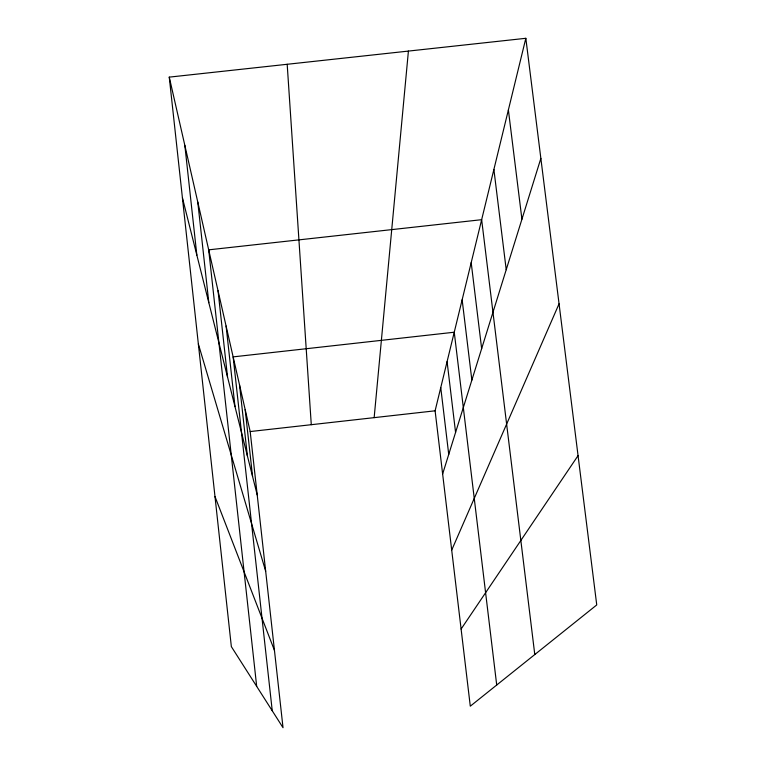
<?xml version="1.0" encoding="UTF-8"?>
<svg xmlns="http://www.w3.org/2000/svg" width="766" height="766" viewBox="0 0 766 766"><rect width="100%" height="100%" fill="white"/><g stroke="black" fill="none" stroke-linecap="round" stroke-linejoin="round"><path stroke-width="1.15" d="M374.153 417.652L408.412 51.083M525.83 38.3L596.743 604.939L470.295 706.185L435.107 410.806L525.83 38.3L169.257 77.127L231.351 646.628L283.027 727.7L250.185 431.555L169.257 77.127M442.633 474.01L540.863 158.399M451.701 550.112L559.056 303.824M461.103 629.049L578.052 455.636M250.185 431.555L435.107 410.806M214.987 496.56L274.448 650.363M198.356 343.982L265.678 571.216M182.423 197.82L257.213 494.922M508.385 109.95L521.924 219.229M493.888 169.468L506.221 269.718M534.783 654.547L481.651 219.689L208.697 249.84L256.687 686.384M471.195 262.633L481.651 348.664M462.147 299.784L471.856 380.108M496.713 685.034L454.248 332.224L233.142 356.879L272.246 710.781M447.085 361.629L455.579 432.436M440.756 387.634L448.732 454.43M245.158 409.532L252.579 476.509M239.519 384.819L247.38 455.837M226.094 326.029L234.99 406.622M218.023 290.697L227.54 377.035M197.781 202.052L208.821 302.714M184.845 145.387L196.852 255.155M287.183 64.287L311.283 424.699"/></g></svg>
